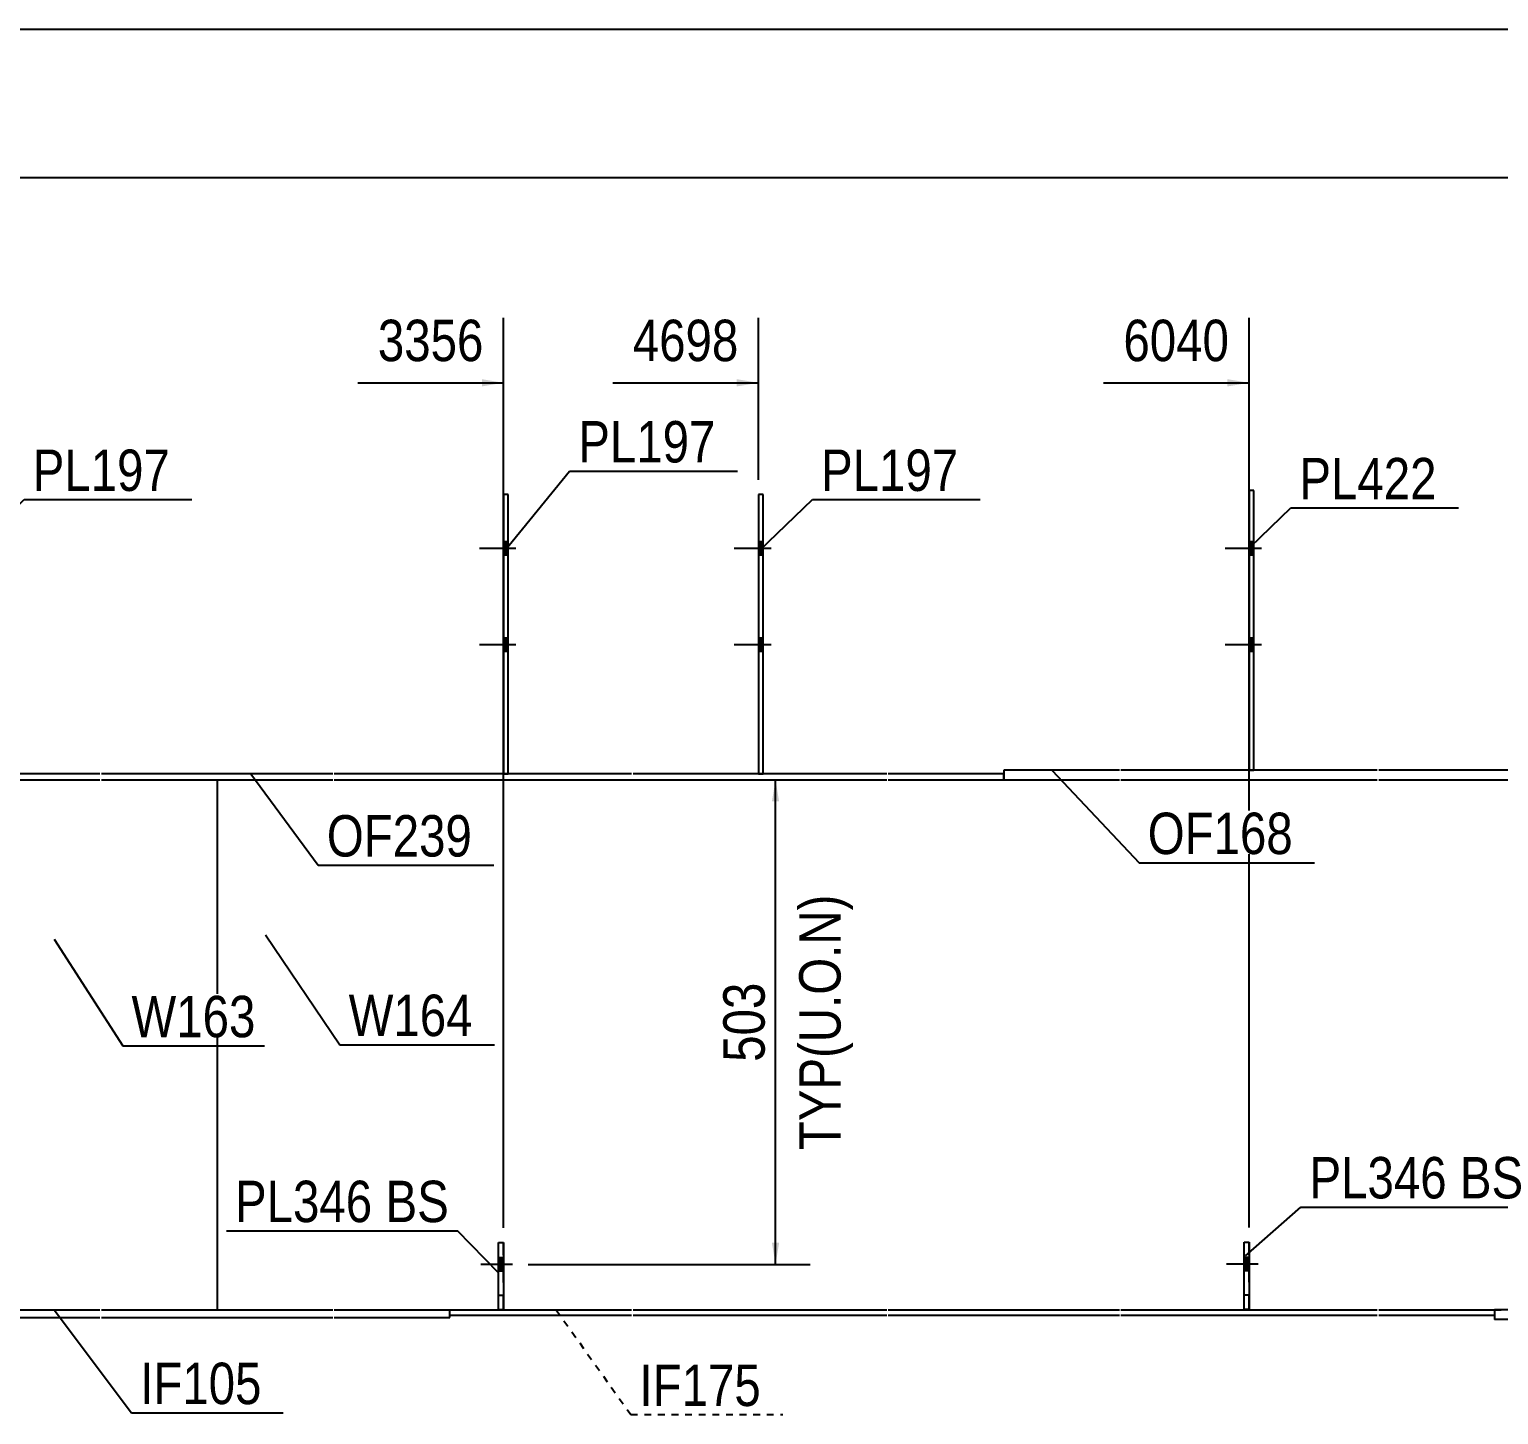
# Model space of a CAD drawing. Header units: millimetres. Extents: x -24 to 379, y -207 to 70.
# Drawn here: x 48.6 to 150.2, y -25.6 to 70.2 of the extents above; entities that cross this region are included whole.
import ezdxf

# ---------------------------------------------------------------- set-up
doc = ezdxf.new("R2010")
doc.units = ezdxf.units.MM
for name, pattern in [('DXK_LINE_DOT1', [1.8814, 0.9407, -0.9407]), ('DXK_LINE_DOT2', [3.9198, 1.9599, -1.9599]), ('DXK_LINE_DOT4', [0.9408, 0.4704, -0.4704])]:
    doc.linetypes.add(name, pattern=pattern)
doc.styles.add('Arial Narrow', font='ARIALN.TTF', dxfattribs={"height": 0.2})

# ---------------------------------------------------------------- blocks, each defined once
blk = doc.blocks.new('Unknown-623588413-1210')
at = {"color": 5, "linetype": 'Continuous'}
blk.add_line((378.59, 70.24), (-21.41, 70.24), dxfattribs=at)
blk = doc.blocks.new('Bolt-623588413-2163 - 1493')
at = {"linetype": 'Continuous'}
blk.add_hatch(color=3, dxfattribs=at).paths.add_polyline_path([(132.94, -15.65), (132.94, -14.71), (132.61, -14.71), (132.61, -15.65)])
at = {"color": 3, "linetype": 'Continuous'}
for p, q in [((133.58, -15.18), (131.38, -15.18)), ((132.94, -14.71), (132.61, -14.71)), ((132.94, -15.65), (132.61, -15.65))]:
    blk.add_line(p, q, dxfattribs=at)
blk = doc.blocks.new('Part-623588413-1958 - 1493')
at = {"color": 2, "linetype": 'Continuous'}
for p, q in [((169.42, -18.33), (149.91, -18.33)), ((149.91, -18.33), (149.91, -19)), ((169.42, -19), (149.91, -19)), ((187.25, -18.33), (169.52, -18.33)), ((187.25, -19), (169.52, -19)), ((204.88, -18.33), (187.35, -18.33)), ((204.88, -19), (187.35, -19)), ((232.98, -18.33), (204.98, -18.33)), ((232.96, -19), (204.98, -19)), ((240.98, -19.56), (232.96, -19)), ((232.98, -18.33), (240.98, -18.89)), ((241.08, -20.6), (249.15, -21.17)), ((249.11, -21.83), (241.08, -21.27))]:
    blk.add_line(p, q, dxfattribs=at)
at = {"color": 7, "linetype": 'DXK_LINE_DOT1'}
blk.add_line((249.15, -21.17), (249.11, -21.83), dxfattribs=at)
blk = doc.blocks.new('Part-623588413-1500 - 1493')
at = {"color": 2, "linetype": 'Continuous'}
for p, q in [((18, 18.73), (0, 18.73)), ((0, 18.33), (18, 18.33)), ((35.83, 18.73), (18.1, 18.73)), ((18.1, 18.33), (35.83, 18.33)), ((53.47, 18.73), (35.93, 18.73)), ((35.93, 18.33), (53.47, 18.33)), ((69.57, 18.73), (53.57, 18.73)), ((53.57, 18.33), (69.57, 18.33)), ((90.24, 18.73), (69.67, 18.73)), ((69.67, 18.33), (90.24, 18.33)), ((107.88, 18.73), (90.34, 18.73)), ((90.34, 18.33), (107.88, 18.33)), ((115.98, 18.73), (107.98, 18.73)), ((107.98, 18.33), (115.98, 18.33)), ((115.98, 18.33), (115.98, 18.73))]:
    blk.add_line(p, q, dxfattribs=at)
at = {"color": 7, "linetype": 'DXK_LINE_DOT1'}
blk.add_line((0, 18.73), (0, 18.33), dxfattribs=at)
blk = doc.blocks.new('Part-623588413-1571 - 1493')
at = {"color": 2, "linetype": 'Continuous'}
for p, q in [((0, -18.33), (18, -18.33)), ((0, -18.87), (18, -18.87)), ((18.1, -18.33), (35.83, -18.33)), ((18.1, -18.87), (35.83, -18.87)), ((35.93, -18.33), (53.47, -18.33)), ((35.93, -18.87), (53.47, -18.87)), ((53.57, -18.33), (69.57, -18.33)), ((53.57, -18.87), (69.57, -18.87)), ((69.67, -18.33), (77.67, -18.33)), ((69.67, -18.87), (77.67, -18.87)), ((77.67, -18.87), (77.67, -18.33))]:
    blk.add_line(p, q, dxfattribs=at)
at = {"color": 7, "linetype": 'DXK_LINE_DOT1'}
blk.add_line((0, -18.87), (0, -18.33), dxfattribs=at)
blk = doc.blocks.new('Part-623588413-1522 - 1493')
at = {"color": 2, "linetype": 'Continuous'}
for p, q in [((115.98, 19), (115.98, 18.33)), ((123.98, 19), (115.98, 19)), ((115.98, 18.33), (123.98, 18.33)), ((141.81, 19), (124.08, 19)), ((124.08, 18.33), (141.81, 18.33)), ((169.42, 19), (141.91, 19)), ((141.91, 18.33), (169.42, 18.33)), ((187.25, 19), (169.52, 19)), ((169.52, 18.33), (187.25, 18.33)), ((204.88, 19), (187.35, 19)), ((187.35, 18.33), (204.88, 18.33)), ((212.98, 19), (204.98, 19)), ((204.98, 18.33), (212.98, 18.33))]:
    blk.add_line(p, q, dxfattribs=at)
at = {"color": 7, "linetype": 'DXK_LINE_DOT1'}
blk.add_line((212.98, 18.33), (212.98, 19), dxfattribs=at)
blk = doc.blocks.new('Part-623588413-2007 - 1493')
at = {"color": 7, "linetype": 'DXK_LINE_DOT1'}
for p, q in [((81.04, -18.33), (81.04, -13.67)), ((81.04, -13.67), (81.38, -13.67)), ((81.38, -18.33), (81.38, -13.67)), ((81.04, -17.33), (81.38, -17.33)), ((81.38, -18.33), (81.04, -18.33))]:
    blk.add_line(p, q, dxfattribs=at)
blk = doc.blocks.new('Part-623588413-1544 - 1493')
at = {"color": 2, "linetype": 'Continuous'}
for p, q in [((77.67, -18.73), (77.67, -18.33)), ((77.67, -18.33), (90.24, -18.33)), ((90.24, -18.73), (77.67, -18.73)), ((90.34, -18.33), (107.88, -18.33)), ((107.88, -18.73), (90.34, -18.73)), ((107.98, -18.33), (123.98, -18.33)), ((123.98, -18.73), (107.98, -18.73)), ((124.08, -18.33), (141.81, -18.33)), ((141.81, -18.73), (124.08, -18.73)), ((141.91, -18.33), (149.91, -18.33)), ((149.91, -18.73), (141.91, -18.73)), ((149.91, -18.33), (149.91, -18.73))]:
    blk.add_line(p, q, dxfattribs=at)
blk = doc.blocks.new('Part-623588413-1838 - 1493')
at = {"color": 2, "linetype": 'Continuous'}
for p, q in [((81.71, 38.07), (81.38, 38.07)), ((81.38, 38.07), (81.38, 18.73)), ((81.71, 18.73), (81.71, 38.07))]:
    blk.add_line(p, q, dxfattribs=at)
at = {"color": 7, "linetype": 'DXK_LINE_DOT1'}
blk.add_line((81.38, 18.73), (81.71, 18.73), dxfattribs=at)
blk = doc.blocks.new('Part-623588413-1593 - 1493')
at = {"color": 2, "linetype": 'Continuous'}
blk.add_line((61.57, 18.33), (61.57, -18.33), dxfattribs=at)
at = {"color": 7, "linetype": 'DXK_LINE_DOT1'}
for p, q in [((61.57, 18.33), (69.57, 18.33)), ((69.67, 18.33), (90.24, 18.33)), ((90.34, 18.33), (107.88, 18.33)), ((107.98, 18.33), (123.98, 18.33)), ((124.08, 18.33), (141.81, 18.33)), ((141.91, 18.33), (169.42, 18.33)), ((169.52, 18.33), (187.25, 18.33)), ((187.35, 18.33), (204.88, 18.33)), ((204.98, 18.33), (232.98, 18.33)), ((232.98, 18.33), (232.98, -18.33)), ((61.57, -18.33), (69.57, -18.33)), ((69.67, -18.33), (90.24, -18.33)), ((90.34, -18.33), (107.88, -18.33)), ((107.98, -18.33), (123.98, -18.33)), ((124.08, -18.33), (141.81, -18.33)), ((141.91, -18.33), (169.42, -18.33)), ((169.52, -18.33), (187.25, -18.33)), ((187.35, -18.33), (204.88, -18.33)), ((204.98, -18.33), (232.98, -18.33))]:
    blk.add_line(p, q, dxfattribs=at)
blk = doc.blocks.new('Part-623588413-2012 - 1493')
at = {"color": 2, "linetype": 'Continuous'}
for p, q in [((81.04, -18.33), (81.04, -13.67)), ((81.04, -13.67), (81.38, -13.67)), ((81.38, -13.67), (81.38, -18.33))]:
    blk.add_line(p, q, dxfattribs=at)
blk = doc.blocks.new('Part-623588413-1860 - 1493')
at = {"color": 2, "linetype": 'Continuous'}
for p, q in [((133.28, 38.33), (132.94, 38.33)), ((132.94, 38.33), (132.94, 19)), ((133.28, 19), (133.28, 38.33))]:
    blk.add_line(p, q, dxfattribs=at)
at = {"color": 7, "linetype": 'DXK_LINE_DOT1'}
blk.add_line((132.94, 19), (133.28, 19), dxfattribs=at)
blk = doc.blocks.new('Part-623588413-1887 - 1493')
at = {"color": 2, "linetype": 'Continuous'}
for p, q in [((99.34, 38.07), (99.01, 38.07)), ((99.01, 38.07), (99.01, 18.73)), ((99.34, 18.73), (99.34, 38.07))]:
    blk.add_line(p, q, dxfattribs=at)
at = {"color": 7, "linetype": 'DXK_LINE_DOT1'}
blk.add_line((99.01, 18.73), (99.34, 18.73), dxfattribs=at)
blk = doc.blocks.new('Part-623588413-1980 - 1493')
at = {"color": 7, "linetype": 'DXK_LINE_DOT1'}
for p, q in [((132.61, -18.31), (132.61, -13.65)), ((132.61, -13.65), (132.94, -13.65)), ((132.94, -18.31), (132.94, -13.65)), ((132.61, -17.31), (132.94, -17.31)), ((132.94, -18.31), (132.61, -18.31))]:
    blk.add_line(p, q, dxfattribs=at)
blk = doc.blocks.new('Bolt-623588413-2171 - 1493')
at = {"linetype": 'Continuous'}
for points in [[(81.71, 33.87), (81.71, 34.8), (81.38, 34.8), (81.38, 33.87)], [(81.71, 33.87), (81.71, 34.8), (81.38, 34.8), (81.38, 33.87)], [(81.71, 27.2), (81.71, 28.13), (81.38, 28.13), (81.38, 27.2)], [(81.71, 27.2), (81.71, 28.13), (81.38, 28.13), (81.38, 27.2)]]:
    blk.add_hatch(color=3, dxfattribs=at).paths.add_polyline_path(points)
at = {"color": 3, "linetype": 'Continuous'}
for p, q in [((81.71, 34.8), (81.38, 34.8)), ((81.71, 34.8), (81.38, 34.8)), ((82.24, 34.33), (79.71, 34.33)), ((82.24, 34.33), (79.71, 34.33)), ((81.71, 33.87), (81.38, 33.87)), ((81.71, 33.87), (81.38, 33.87)), ((82.24, 27.67), (79.71, 27.67)), ((82.24, 27.67), (79.71, 27.67)), ((81.71, 28.13), (81.38, 28.13)), ((81.71, 28.13), (81.38, 28.13)), ((81.71, 27.2), (81.38, 27.2)), ((81.71, 27.2), (81.38, 27.2))]:
    blk.add_line(p, q, dxfattribs=at)
blk = doc.blocks.new('Part-623588413-2002 - 1493')
at = {"color": 2, "linetype": 'Continuous'}
for p, q in [((132.61, -18.31), (132.61, -13.65)), ((132.61, -13.65), (132.94, -13.65)), ((132.94, -13.65), (132.94, -18.31)), ((132.94, -18.31), (132.61, -18.31))]:
    blk.add_line(p, q, dxfattribs=at)
blk = doc.blocks.new('Part-623588413-2084 - 1493')
at = {"color": 7, "linetype": 'DXK_LINE_DOT1'}
for p, q in [((0, 18.33), (0, -18.33)), ((0, 18.33), (18, 18.33)), ((18.1, 18.33), (35.83, 18.33)), ((35.93, 18.33), (53.47, 18.33)), ((53.57, 18.33), (61.57, 18.33)), ((0, -18.33), (18, -18.33)), ((18.1, -18.33), (35.83, -18.33)), ((35.93, -18.33), (53.47, -18.33)), ((53.57, -18.33), (61.57, -18.33))]:
    blk.add_line(p, q, dxfattribs=at)
at = {"color": 2, "linetype": 'Continuous'}
blk.add_line((61.57, 18.33), (61.57, -18.33), dxfattribs=at)
blk = doc.blocks.new('Bolt-623588413-2161 - 1493')
at = {"linetype": 'Continuous'}
blk.add_hatch(color=3, dxfattribs=at).paths.add_polyline_path([(81.38, -15.67), (81.38, -14.73), (81.04, -14.73), (81.04, -15.67)])
at = {"color": 3, "linetype": 'Continuous'}
for p, q in [((82.01, -15.2), (79.81, -15.2)), ((81.38, -14.73), (81.04, -14.73)), ((81.38, -15.67), (81.04, -15.67))]:
    blk.add_line(p, q, dxfattribs=at)
blk = doc.blocks.new('Bolt-623588413-2162 - 1493')
at = {"color": 3, "linetype": 'DXK_LINE_DOT2'}
for p, q in [((82.01, -15.2), (79.81, -15.2)), ((81.38, -14.73), (81.04, -14.73)), ((81.38, -15.67), (81.04, -15.67))]:
    blk.add_line(p, q, dxfattribs=at)
blk = doc.blocks.new('Bolt-623588413-2164 - 1493')
at = {"color": 3, "linetype": 'DXK_LINE_DOT2'}
for p, q in [((133.58, -15.18), (131.38, -15.18)), ((132.94, -14.71), (132.61, -14.71)), ((132.94, -15.65), (132.61, -15.65))]:
    blk.add_line(p, q, dxfattribs=at)
blk = doc.blocks.new('Bolt-623588413-2168 - 1493')
at = {"linetype": 'Continuous'}
for points in [[(99.34, 33.87), (99.34, 34.8), (99.01, 34.8), (99.01, 33.87)], [(99.34, 33.87), (99.34, 34.8), (99.01, 34.8), (99.01, 33.87)], [(99.34, 27.2), (99.34, 28.13), (99.01, 28.13), (99.01, 27.2)], [(99.34, 27.2), (99.34, 28.13), (99.01, 28.13), (99.01, 27.2)]]:
    blk.add_hatch(color=3, dxfattribs=at).paths.add_polyline_path(points)
at = {"color": 3, "linetype": 'Continuous'}
for p, q in [((99.34, 34.8), (99.01, 34.8)), ((99.34, 34.8), (99.01, 34.8)), ((99.88, 34.33), (97.34, 34.33)), ((99.88, 34.33), (97.34, 34.33)), ((99.34, 33.87), (99.01, 33.87)), ((99.34, 33.87), (99.01, 33.87)), ((99.88, 27.67), (97.34, 27.67)), ((99.88, 27.67), (97.34, 27.67)), ((99.34, 28.13), (99.01, 28.13)), ((99.34, 28.13), (99.01, 28.13)), ((99.34, 27.2), (99.01, 27.2)), ((99.34, 27.2), (99.01, 27.2))]:
    blk.add_line(p, q, dxfattribs=at)
blk = doc.blocks.new('Bolt-623588413-2170 - 1493')
at = {"linetype": 'Continuous'}
for points in [[(133.28, 33.87), (133.28, 34.8), (132.94, 34.8), (132.94, 33.87)], [(133.28, 33.87), (133.28, 34.8), (132.94, 34.8), (132.94, 33.87)], [(133.28, 27.2), (133.28, 28.13), (132.94, 28.13), (132.94, 27.2)], [(133.28, 27.2), (133.28, 28.13), (132.94, 28.13), (132.94, 27.2)]]:
    blk.add_hatch(color=3, dxfattribs=at).paths.add_polyline_path(points)
at = {"color": 3, "linetype": 'Continuous'}
for p, q in [((133.28, 34.8), (132.94, 34.8)), ((133.28, 34.8), (132.94, 34.8)), ((133.81, 34.33), (131.28, 34.33)), ((133.81, 34.33), (131.28, 34.33)), ((133.28, 33.87), (132.94, 33.87)), ((133.28, 33.87), (132.94, 33.87)), ((133.81, 27.67), (131.28, 27.67)), ((133.81, 27.67), (131.28, 27.67)), ((133.28, 28.13), (132.94, 28.13)), ((133.28, 28.13), (132.94, 28.13)), ((133.28, 27.2), (132.94, 27.2)), ((133.28, 27.2), (132.94, 27.2))]:
    blk.add_line(p, q, dxfattribs=at)
blk = doc.blocks.new('StraightDimension-623588413-2680 - 1493')
at = {"color": 7, "linetype": 'Continuous'}
blk.add_line((-1.33, 60), (337.36, 60), dxfattribs=at)
blk = doc.blocks.new('StraightDimension-623588413-7193 - 1493')
at = {"linetype": 'Continuous'}
blk.add_hatch(color=7, dxfattribs=at).paths.add_polyline_path([(131.44, 46.04), (132.94, 45.79), (131.44, 45.54)])
at = {"color": 7, "linetype": 'Continuous'}
for p, q in [((132.94, -12.65), (132.94, 50.29)), ((122.88, 45.79), (132.94, 45.79))]:
    blk.add_line(p, q, dxfattribs=at)
at = {"color": 0}
blk.add_wipeout([(132.17, 46.69), (132.17, 50.89), (123.65, 50.89), (123.65, 46.69)], dxfattribs=at)
at = {"color": 3, "style": 'Arial Narrow'}
blk.add_text('6040', height=2.863, dxfattribs=at).set_placement((124.25, 47.29))
blk = doc.blocks.new('StraightDimension-623588413-7194 - 1493')
at = {"linetype": 'Continuous'}
blk.add_hatch(color=7, dxfattribs=at).paths.add_polyline_path([(97.51, 46.04), (99.01, 45.79), (97.51, 45.54)])
at = {"color": 7, "linetype": 'Continuous'}
for p, q in [((99.01, 39.07), (99.01, 50.29)), ((88.95, 45.79), (99.01, 45.79))]:
    blk.add_line(p, q, dxfattribs=at)
at = {"color": 0}
blk.add_wipeout([(98.23, 46.69), (98.23, 50.89), (89.72, 50.89), (89.72, 46.69)], dxfattribs=at)
at = {"color": 3, "style": 'Arial Narrow'}
blk.add_text('4698', height=2.863, dxfattribs=at).set_placement((90.32, 47.29))
blk = doc.blocks.new('StraightDimension-623588413-2494 - 1493')
at = {"linetype": 'Continuous'}
for points in [[(99.94, 16.83), (100.19, 18.33), (100.44, 16.83)], [(100.44, -13.7), (100.19, -15.2), (99.94, -13.7)]]:
    blk.add_hatch(color=7, dxfattribs=at).paths.add_polyline_path(points)
at = {"color": 7, "linetype": 'Continuous'}
for p, q in [((83.11, 18.33), (102.59, 18.33)), ((100.19, -15.2), (100.19, 18.33)), ((83.09, -15.2), (102.59, -15.2))]:
    blk.add_line(p, q, dxfattribs=at)
at = {"color": 0, "linetype": 'Continuous'}
blk.add_wipeout([(105.29, 11.02), (101.09, 11.02), (101.09, -7.89), (105.29, -7.89)], dxfattribs=at)
at = {"color": 3, "linetype": 'Continuous', "style": 'Arial Narrow'}
blk.add_text('TYP(U.O.N)', height=2.863, rotation=90.0002, dxfattribs=at).set_placement((104.69, -7.29))
at = {"color": 0}
blk.add_wipeout([(100.04, 4.91), (95.84, 4.91), (95.84, -1.78), (100.04, -1.78)], dxfattribs=at)
at = {"color": 3, "style": 'Arial Narrow'}
blk.add_text('503', height=2.863, rotation=90.0002, dxfattribs=at).set_placement((99.44, -1.18))
blk = doc.blocks.new('StraightDimension-623588413-7195 - 1493')
at = {"linetype": 'Continuous'}
blk.add_hatch(color=7, dxfattribs=at).paths.add_polyline_path([(79.88, 46.04), (81.38, 45.79), (79.88, 45.54)])
at = {"color": 7, "linetype": 'Continuous'}
for p, q in [((81.38, -12.67), (81.38, 50.29)), ((71.31, 45.79), (81.38, 45.79))]:
    blk.add_line(p, q, dxfattribs=at)
at = {"color": 0}
blk.add_wipeout([(80.6, 46.69), (80.6, 50.89), (72.09, 50.89), (72.09, 46.69)], dxfattribs=at)
at = {"color": 3, "style": 'Arial Narrow'}
blk.add_text('3356', height=2.863, dxfattribs=at).set_placement((72.69, 47.29))
blk = doc.blocks.new('Mark-623588413-1496 - 1493')
at = {"color": 7, "linetype": 'Continuous'}
for p, q in [((63.91, 18.73), (68.56, 12.42)), ((68.56, 12.42), (80.71, 12.42))]:
    blk.add_line(p, q, dxfattribs=at)
at = {"color": 0}
blk.add_wipeout([(79.21, 13.02), (79.21, 16.02), (69.16, 16.02), (69.16, 13.02)], dxfattribs=at)
blk.add_wipeout([(79.21, 13.02), (79.21, 16.02), (69.16, 16.02), (69.16, 13.02)], dxfattribs=at)
at = {"color": 3, "style": 'Arial Narrow'}
blk.add_text('OF239', height=2.863, dxfattribs=at).set_placement((69.16, 13.02))
blk = doc.blocks.new('Mark-623588413-1518 - 1493')
at = {"color": 7, "linetype": 'Continuous'}
for p, q in [((119.32, 18.96), (125.33, 12.59)), ((125.33, 12.59), (137.47, 12.59))]:
    blk.add_line(p, q, dxfattribs=at)
at = {"color": 0}
blk.add_wipeout([(135.97, 13.19), (135.97, 16.19), (125.93, 16.19), (125.93, 13.19)], dxfattribs=at)
blk.add_wipeout([(135.97, 13.19), (135.97, 16.19), (125.93, 16.19), (125.93, 13.19)], dxfattribs=at)
at = {"color": 3, "style": 'Arial Narrow'}
blk.add_text('OF168', height=2.863, dxfattribs=at).set_placement((125.93, 13.19))
blk = doc.blocks.new('Mark-623588413-1540 - 1493')
at = {"color": 7, "linetype": 'DXK_LINE_DOT4'}
for p, q in [((85.01, -18.33), (90.18, -25.59)), ((90.18, -25.59), (100.69, -25.59))]:
    blk.add_line(p, q, dxfattribs=at)
at = {"color": 0}
blk.add_wipeout([(99.19, -24.99), (99.19, -21.99), (90.78, -21.99), (90.78, -24.99)], dxfattribs=at)
blk.add_wipeout([(99.19, -24.99), (99.19, -21.99), (90.78, -21.99), (90.78, -24.99)], dxfattribs=at)
at = {"color": 3, "style": 'Arial Narrow'}
blk.add_text('IF175', height=2.863, dxfattribs=at).set_placement((90.78, -24.99))
blk = doc.blocks.new('Mark-623588413-1567 - 1493')
at = {"color": 7, "linetype": 'Continuous'}
for p, q in [((50.3, -18.33), (55.65, -25.46)), ((55.65, -25.46), (66.15, -25.46))]:
    blk.add_line(p, q, dxfattribs=at)
at = {"color": 0}
blk.add_wipeout([(64.65, -24.86), (64.65, -21.86), (56.25, -21.86), (56.25, -24.86)], dxfattribs=at)
blk.add_wipeout([(64.65, -24.86), (64.65, -21.86), (56.25, -21.86), (56.25, -24.86)], dxfattribs=at)
at = {"color": 3, "style": 'Arial Narrow'}
blk.add_text('IF105', height=2.863, dxfattribs=at).set_placement((56.25, -24.86))
blk = doc.blocks.new('Mark-623588413-1589 - 1493')
at = {"color": 7, "linetype": 'Continuous'}
for p, q in [((64.92, 7.6), (70.07, 0)), ((70.07, 0), (80.76, 0))]:
    blk.add_line(p, q, dxfattribs=at)
at = {"color": 0}
blk.add_wipeout([(79.26, 0.6), (79.26, 3.6), (70.67, 3.6), (70.67, 0.6)], dxfattribs=at)
blk.add_wipeout([(79.26, 0.6), (79.26, 3.6), (70.67, 3.6), (70.67, 0.6)], dxfattribs=at)
at = {"color": 3, "style": 'Arial Narrow'}
blk.add_text('W164', height=2.863, dxfattribs=at).set_placement((70.67, 0.6))
blk = doc.blocks.new('Mark-623588413-1856 - 1493')
at = {"color": 7, "linetype": 'Continuous'}
for p, q in [((133.03, 34.44), (135.82, 37.13)), ((135.82, 37.13), (147.42, 37.13))]:
    blk.add_line(p, q, dxfattribs=at)
at = {"color": 0}
blk.add_wipeout([(145.92, 37.73), (145.92, 40.73), (136.42, 40.73), (136.42, 37.73)], dxfattribs=at)
blk.add_wipeout([(145.92, 37.73), (145.92, 40.73), (136.42, 40.73), (136.42, 37.73)], dxfattribs=at)
at = {"color": 3, "style": 'Arial Narrow'}
blk.add_text('PL422', height=2.863, dxfattribs=at).set_placement((136.42, 37.73))
blk = doc.blocks.new('Mark-623588413-1878 - 1493')
at = {"color": 7, "linetype": 'Continuous'}
for p, q in [((44.69, 34.18), (48.22, 37.71)), ((48.22, 37.71), (59.83, 37.71))]:
    blk.add_line(p, q, dxfattribs=at)
at = {"color": 0}
blk.add_wipeout([(58.33, 38.31), (58.33, 41.31), (48.82, 41.31), (48.82, 38.31)], dxfattribs=at)
blk.add_wipeout([(58.33, 38.31), (58.33, 41.31), (48.82, 41.31), (48.82, 38.31)], dxfattribs=at)
at = {"color": 3, "style": 'Arial Narrow'}
blk.add_text('PL197', height=2.863, dxfattribs=at).set_placement((48.82, 38.31))
blk = doc.blocks.new('Mark-623588413-1834 - 1493')
at = {"color": 7, "linetype": 'Continuous'}
for p, q in [((81.46, 34.18), (85.95, 39.68)), ((85.95, 39.68), (97.56, 39.68))]:
    blk.add_line(p, q, dxfattribs=at)
at = {"color": 0}
blk.add_wipeout([(96.06, 40.28), (96.06, 43.28), (86.55, 43.28), (86.55, 40.28)], dxfattribs=at)
blk.add_wipeout([(96.06, 40.28), (96.06, 43.28), (86.55, 43.28), (86.55, 40.28)], dxfattribs=at)
at = {"color": 3, "style": 'Arial Narrow'}
blk.add_text('PL197', height=2.863, dxfattribs=at).set_placement((86.55, 40.28))
blk = doc.blocks.new('Mark-623588413-1883 - 1493')
at = {"color": 7, "linetype": 'Continuous'}
for p, q in [((99.09, 34.18), (102.74, 37.71)), ((102.74, 37.71), (114.34, 37.71))]:
    blk.add_line(p, q, dxfattribs=at)
at = {"color": 0}
blk.add_wipeout([(112.84, 38.31), (112.84, 41.31), (103.34, 41.31), (103.34, 38.31)], dxfattribs=at)
blk.add_wipeout([(112.84, 38.31), (112.84, 41.31), (103.34, 41.31), (103.34, 38.31)], dxfattribs=at)
at = {"color": 3, "style": 'Arial Narrow'}
blk.add_text('PL197', height=2.863, dxfattribs=at).set_placement((103.34, 38.31))
blk = doc.blocks.new('Mark-623588413-2080 - 1493')
at = {"color": 7, "linetype": 'Continuous'}
for p, q in [((50.3, 7.3), (55.05, -0.08)), ((55.05, -0.08), (64.84, -0.08))]:
    blk.add_line(p, q, dxfattribs=at)
at = {"color": 0}
blk.add_wipeout([(64.24, 0.52), (64.24, 3.52), (55.65, 3.52), (55.65, 0.52)], dxfattribs=at)
blk.add_wipeout([(64.24, 0.52), (64.24, 3.52), (55.65, 3.52), (55.65, 0.52)], dxfattribs=at)
at = {"color": 3, "style": 'Arial Narrow'}
blk.add_text('W163', height=2.863, dxfattribs=at).set_placement((55.65, 0.52))
blk = doc.blocks.new('MarkSet-623588413-2709 - 1493')
at = {"color": 7, "linetype": 'Continuous'}
for p in [(62.21, -12.87), (81.04, -15.78)]:
    blk.add_line(p, (78.2, -12.87), dxfattribs=at)
at = {"color": 0}
for points in [[(72.32, -12.27), (72.32, -9.27), (62.81, -9.27), (62.81, -12.27)], [(77.6, -12.27), (77.6, -9.27), (73.22, -9.27), (73.22, -12.27)]]:
    blk.add_wipeout(points, dxfattribs=at)
for points in [[(72.32, -12.27), (72.32, -9.27), (62.81, -9.27), (62.81, -12.27)], [(77.6, -12.27), (77.6, -9.27), (73.22, -9.27), (73.22, -12.27)]]:
    blk.add_wipeout(points, dxfattribs=at)
at = {"color": 3, "style": 'Arial Narrow'}
for s, p in [('PL346', (62.81, -12.27)), ('BS', (73.22, -12.27))]:
    blk.add_text(s, height=2.863, dxfattribs=at).set_placement(p)
blk = doc.blocks.new('MarkSet-623588413-2721 - 1493')
at = {"color": 7, "linetype": 'Continuous'}
for p, q in [((132.69, -14.6), (136.52, -11.23)), ((136.52, -11.23), (152.5, -11.23))]:
    blk.add_line(p, q, dxfattribs=at)
at = {"color": 0}
for points in [[(146.62, -10.63), (146.62, -7.63), (137.12, -7.63), (137.12, -10.63)], [(151.9, -10.63), (151.9, -7.63), (147.52, -7.63), (147.52, -10.63)]]:
    blk.add_wipeout(points, dxfattribs=at)
for points in [[(146.62, -10.63), (146.62, -7.63), (137.12, -7.63), (137.12, -10.63)], [(151.9, -10.63), (151.9, -7.63), (147.52, -7.63), (147.52, -10.63)]]:
    blk.add_wipeout(points, dxfattribs=at)
at = {"color": 3, "style": 'Arial Narrow'}
for s, p in [('PL346', (137.12, -10.63)), ('BS', (147.52, -10.63))]:
    blk.add_text(s, height=2.863, dxfattribs=at).set_placement(p)

msp = doc.modelspace()

# ---------------------------------------------------------------- block references
for name in ['Unknown-623588413-1210', 'Part-623588413-1838 - 1493', 'Part-623588413-1887 - 1493', 'Part-623588413-1860 - 1493', 'Bolt-623588413-2171 - 1493', 'Bolt-623588413-2168 - 1493', 'Bolt-623588413-2170 - 1493', 'Part-623588413-1500 - 1493', 'Part-623588413-2084 - 1493', 'Part-623588413-1593 - 1493', 'Part-623588413-1522 - 1493', 'Part-623588413-2007 - 1493', 'Part-623588413-2012 - 1493', 'Part-623588413-1980 - 1493', 'Part-623588413-2002 - 1493', 'Bolt-623588413-2161 - 1493', 'Bolt-623588413-2162 - 1493', 'Bolt-623588413-2163 - 1493', 'Bolt-623588413-2164 - 1493', 'Part-623588413-1571 - 1493', 'Part-623588413-1544 - 1493', 'Part-623588413-1958 - 1493']:
    msp.add_blockref(name, (0, 0))

# ---------------------------------------------------------------- next in the draw order: block references
for name in ['StraightDimension-623588413-2680 - 1493', 'StraightDimension-623588413-2494 - 1493', 'Mark-623588413-1567 - 1493', 'Mark-623588413-1540 - 1493']:
    msp.add_blockref(name, (0, 0))

# ---------------------------------------------------------------- next in the draw order: block references
for name in ['StraightDimension-623588413-7195 - 1493', 'StraightDimension-623588413-7194 - 1493', 'StraightDimension-623588413-7193 - 1493', 'Mark-623588413-1878 - 1493']:
    msp.add_blockref(name, (0, 0))

# ---------------------------------------------------------------- next in the draw order: block references
for name in ['Mark-623588413-1834 - 1493', 'Mark-623588413-1883 - 1493', 'Mark-623588413-1856 - 1493', 'Mark-623588413-1496 - 1493', 'Mark-623588413-1518 - 1493', 'Mark-623588413-1589 - 1493', 'MarkSet-623588413-2721 - 1493', 'MarkSet-623588413-2709 - 1493']:
    msp.add_blockref(name, (0, 0))

# ---------------------------------------------------------------- next in the draw order: block references
msp.add_blockref('Mark-623588413-2080 - 1493', (0, 0))

doc.saveas('drawing.dxf')
